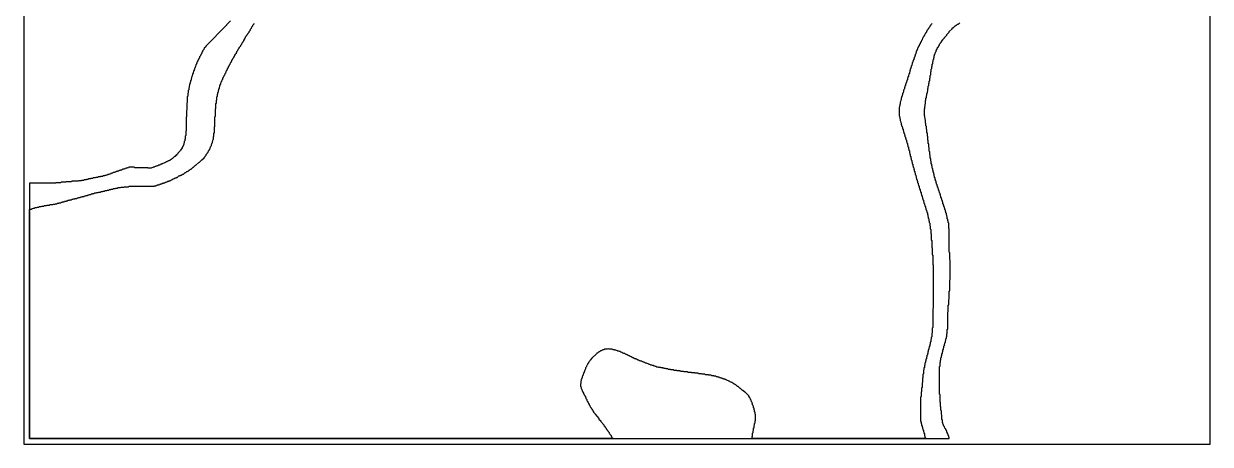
# Model space of a CAD drawing. Header units: millimetres. Extents: x 0 to 6416, y -3898 to 1268.
# Drawn here: x 2598 to 3818, y -2598 to -2166 of the extents above; entities that cross this region are included whole.
import ezdxf

# ---------------------------------------------------------------- set-up
doc = ezdxf.new("R2010")
doc.units = ezdxf.units.MM
for name, color, linetype in [('CUT_OUTER', 1, 'Continuous'), ('ENGRAVE_NEXT', 3, 'Continuous'), ('SHEET_EDGE', 7, 'Continuous')]:
    doc.layers.add(name, color=color, linetype=linetype)

msp = doc.modelspace()

# ---------------------------------------------------------------- linework, layer by layer
at = {"layer": 'CUT_OUTER'}
msp.add_lwpolyline([(2810.9, -2162.9), (2806.9, -2166.9), (2806.9, -2167.4), (2785.4, -2188.9), (2785.4, -2189.4), (2783.9, -2190.9), (2783.9, -2191.4), (2783.4, -2191.9), (2783.4, -2192.4), (2782.4, -2193.4), (2782.4, -2193.9), (2781.9, -2194.4), (2781.9, -2194.9), (2781.4, -2195.4), (2781.4, -2195.9), (2780.9, -2196.4), (2780.9, -2196.9), (2780.4, -2197.4), (2780.4, -2197.9), (2779.9, -2198.4), (2779.9, -2198.9), (2778.9, -2199.9), (2778.9, -2200.9), (2778.4, -2201.4), (2778.4, -2201.9), (2777.9, -2202.4), (2777.9, -2202.9), (2777.4, -2203.4), (2777.4, -2203.9), (2776.9, -2204.4), (2776.9, -2204.9), (2776.4, -2205.4), (2776.3, -2206.4), (2775.9, -2206.8), (2775.9, -2207.4), (2775.4, -2207.9), (2775.3, -2208.9), (2774.9, -2209.3), (2774.9, -2209.9), (2774.4, -2210.4), (2774.3, -2211.4), (2773.9, -2211.9), (2773.8, -2212.9), (2773.4, -2213.3), (2773.4, -2213.9), (2772.9, -2214.4), (2772.9, -2215.4), (2772.4, -2215.9), (2772.4, -2216.9), (2771.9, -2217.4), (2771.9, -2218.4), (2771.4, -2218.9), (2771.3, -2220.4), (2770.9, -2220.9), (2770.9, -2221.9), (2770.4, -2222.4), (2770.3, -2223.9), (2769.9, -2224.4), (2769.9, -2225.4), (2769.4, -2225.9), (2769.3, -2227.4), (2768.9, -2227.9), (2768.9, -2229.4), (2768.4, -2229.9), (2768.4, -2231.4), (2767.9, -2231.9), (2767.9, -2233.9), (2767.4, -2234.4), (2767.4, -2236.9), (2766.9, -2237.4), (2766.9, -2240.4), (2766.4, -2240.9), (2766.3, -2246.9), (2765.9, -2247.4), (2765.8, -2261.4), (2765.4, -2261.9), (2765.4, -2275.4), (2765.3, -2275.9), (2764.9, -2276.4), (2764.8, -2280.9), (2764.4, -2281.4), (2764.3, -2284.4), (2763.9, -2284.9), (2763.8, -2286.4), (2763.4, -2286.9), (2763.3, -2288.4), (2762.9, -2288.9), (2762.8, -2289.9), (2762.4, -2290.4), (2762.3, -2291.4), (2761.8, -2291.9), (2761.8, -2292.4), (2761.3, -2292.9), (2761.3, -2293.4), (2760.4, -2294.4), (2760.3, -2294.9), (2759.4, -2295.9), (2759.3, -2296.4), (2756.9, -2298.8), (2756.8, -2299.4), (2756.4, -2299.8), (2755.9, -2299.9), (2755.8, -2300.4), (2754.9, -2301.3), (2754.4, -2301.4), (2754.3, -2301.9), (2753.9, -2302.3), (2753.4, -2302.4), (2751.4, -2304.3), (2750.9, -2304.4), (2749.9, -2305.3), (2749.4, -2305.4), (2748.4, -2306.3), (2747.9, -2306.4), (2747.4, -2306.8), (2746.9, -2306.9), (2746.4, -2307.3), (2745.9, -2307.4), (2745.4, -2307.8), (2744.9, -2307.9), (2744.4, -2308.3), (2743.9, -2308.4), (2743.4, -2308.8), (2742.9, -2308.9), (2742.4, -2309.3), (2741.4, -2309.4), (2740.9, -2309.9), (2740.4, -2309.9), (2739.9, -2310.4), (2739.4, -2310.4), (2738.9, -2310.8), (2738.3, -2310.9), (2737.9, -2311.3), (2736.9, -2311.4), (2736.4, -2311.9), (2735.4, -2311.9), (2734.9, -2312.4), (2734.3, -2312.4), (2733.9, -2312.8), (2732.9, -2312.9), (2732.4, -2313.3), (2731.4, -2313.4), (2730.9, -2313.8), (2729.9, -2313.9), (2729.4, -2314.3), (2726.4, -2314.3), (2725.9, -2313.9), (2712.4, -2313.9), (2711.9, -2313.4), (2706.4, -2313.4), (2705.9, -2313.9), (2704.9, -2313.9), (2704.4, -2314.4), (2703.4, -2314.4), (2702.9, -2314.9), (2701.9, -2314.9), (2701.4, -2315.4), (2700.4, -2315.4), (2699.9, -2315.9), (2699.4, -2315.9), (2698.9, -2316.4), (2697.9, -2316.4), (2697.4, -2316.9), (2696.4, -2316.9), (2695.9, -2317.4), (2694.9, -2317.4), (2694.4, -2317.9), (2693.4, -2317.9), (2692.9, -2318.4), (2691.9, -2318.4), (2691.4, -2318.9), (2690.4, -2318.9), (2689.9, -2319.4), (2688.9, -2319.4), (2688.4, -2319.9), (2687.9, -2319.9), (2687.4, -2320.4), (2686.4, -2320.4), (2685.9, -2320.9), (2684.9, -2320.9), (2684.4, -2321.4), (2683.4, -2321.4), (2682.9, -2321.9), (2681.9, -2321.9), (2681.4, -2322.4), (2679.9, -2322.4), (2679.4, -2322.9), (2677.4, -2322.9), (2676.9, -2323.4), (2674.9, -2323.4), (2674.4, -2323.9), (2672.4, -2323.9), (2671.9, -2324.4), (2669.9, -2324.4), (2669.4, -2324.9), (2667.4, -2324.9), (2666.9, -2325.4), (2664.9, -2325.4), (2664.4, -2325.9), (2662.9, -2325.9), (2662.4, -2326.4), (2660.4, -2326.4), (2659.9, -2326.9), (2657.9, -2326.9), (2657.4, -2327.4), (2654.9, -2327.4), (2654.4, -2327.9), (2647.9, -2327.9), (2647.4, -2328.4), (2641.9, -2328.4), (2641.4, -2328.9), (2636.9, -2328.9), (2636.4, -2329.4), (2631.4, -2329.4), (2630.9, -2329.9), (2604.4, -2329.9), (2604.4, -2592.4), (2604.4, -2592.4), (3549.4, -2592.4), (3549.4, -2591.4), (3548.9, -2590.9), (3548.9, -2589.9), (3548.4, -2589.4), (3548.4, -2588.4), (3547.9, -2587.9), (3547.9, -2587.4), (3547.4, -2586.9), (3547.4, -2586.4), (3546.9, -2585.9), (3546.9, -2584.9), (3546.4, -2584.4), (3546.4, -2583.9), (3545.9, -2583.4), (3545.9, -2582.9), (3544.9, -2581.9), (3544.9, -2581.4), (3544.4, -2580.9), (3544.4, -2580.4), (3543.9, -2579.9), (3543.9, -2579.4), (3543.4, -2578.9), (3543.4, -2578.3), (3543, -2577.9), (3542.9, -2576.4), (3542.4, -2575.9), (3542.4, -2573.4), (3541.9, -2572.9), (3541.9, -2568.4), (3541.4, -2567.9), (3541.4, -2563.9), (3540.9, -2563.4), (3540.9, -2559.9), (3540.4, -2559.4), (3540.4, -2555.4), (3539.9, -2554.9), (3539.9, -2547.4), (3539.4, -2546.9), (3539.4, -2533.4), (3539.4, -2518.4), (3539.9, -2517.9), (3539.9, -2514.4), (3540.4, -2513.9), (3540.4, -2511.9), (3540.9, -2511.4), (3540.9, -2509.4), (3541.4, -2508.9), (3541.4, -2507.4), (3541.9, -2506.9), (3541.9, -2505.4), (3542.4, -2504.9), (3542.4, -2503.4), (3542.9, -2502.9), (3542.9, -2501.4), (3543.4, -2500.9), (3543.4, -2499.4), (3543.9, -2498.9), (3543.9, -2497.4), (3544.4, -2496.9), (3544.4, -2495.4), (3544.9, -2494.9), (3544.9, -2493.9), (3545.4, -2493.4), (3545.4, -2491.9), (3545.9, -2491.4), (3545.9, -2489.9), (3546.4, -2489.4), (3546.4, -2487.9), (3546.9, -2487.4), (3546.9, -2484.9), (3547.4, -2484.4), (3547.4, -2480.4), (3547.9, -2479.9), (3547.9, -2462.4), (3548.4, -2461.9), (3548.4, -2455.4), (3548.9, -2454.9), (3548.9, -2449.4), (3549.4, -2448.9), (3549.4, -2440.9), (3549.9, -2440.4), (3549.9, -2429.4), (3550.4, -2428.9), (3550.4, -2408.9), (3549.9, -2408.4), (3549.9, -2401.4), (3549.4, -2400.9), (3549.4, -2400.4), (3549.4, -2376.9), (3548.9, -2376.4), (3548.9, -2370.9), (3548.4, -2370.4), (3548.4, -2368.9), (3547.9, -2368.4), (3547.9, -2366.9), (3547.4, -2366.4), (3547.4, -2364.4), (3546.9, -2363.9), (3546.9, -2362.9), (3546.4, -2362.4), (3546.4, -2360.9), (3545.9, -2360.4), (3545.9, -2359.4), (3545.4, -2358.9), (3545.4, -2357.4), (3544.9, -2356.9), (3544.9, -2355.9), (3544.4, -2355.4), (3544.4, -2354.4), (3543.9, -2353.9), (3543.9, -2352.9), (3543.4, -2352.4), (3543.4, -2351.4), (3542.9, -2350.9), (3542.9, -2349.4), (3542.4, -2348.9), (3542.4, -2347.9), (3541.9, -2347.4), (3541.9, -2346.4), (3541.4, -2345.9), (3541.4, -2344.9), (3540.9, -2344.4), (3540.9, -2343.4), (3540.4, -2342.9), (3540.4, -2341.9), (3539.9, -2341.4), (3539.9, -2340.4), (3539.4, -2339.9), (3539.4, -2338.9), (3538.9, -2338.4), (3538.9, -2337.4), (3538.4, -2336.9), (3538.4, -2335.9), (3537.9, -2335.4), (3537.9, -2334.4), (3537.4, -2333.9), (3537.4, -2332.9), (3536.9, -2332.4), (3536.9, -2331.4), (3536.4, -2330.9), (3536.4, -2329.9), (3535.9, -2329.4), (3535.9, -2327.9), (3535.4, -2327.4), (3535.4, -2326.4), (3534.9, -2325.9), (3534.9, -2324.4), (3534.4, -2323.9), (3534.4, -2322.9), (3533.9, -2322.4), (3533.9, -2320.9), (3533.4, -2320.4), (3533.4, -2318.9), (3532.9, -2318.4), (3532.9, -2316.9), (3532.4, -2316.4), (3532.4, -2314.9), (3531.9, -2314.4), (3531.9, -2312.4), (3531.4, -2311.9), (3531.4, -2310.4), (3530.9, -2309.9), (3530.9, -2307.4), (3530.4, -2306.9), (3530.4, -2304.4), (3529.9, -2303.9), (3529.9, -2300.9), (3529.4, -2300.4), (3529.4, -2297.4), (3528.9, -2296.9), (3528.9, -2293.4), (3528.4, -2292.9), (3528.4, -2289.4), (3527.9, -2288.9), (3527.9, -2285.9), (3527.4, -2285.4), (3527.4, -2281.9), (3526.9, -2281.4), (3526.9, -2278.4), (3526.4, -2277.9), (3526.4, -2274.9), (3526, -2274.4), (3525.9, -2271.4), (3525.5, -2270.9), (3525.4, -2268.4), (3525, -2267.9), (3524.9, -2264.9), (3524.5, -2264.4), (3524.4, -2260.9), (3524, -2260.4), (3524, -2253.4), (3524.4, -2252.9), (3524.5, -2248.4), (3524.9, -2247.9), (3525, -2244.9), (3525.4, -2244.4), (3525.5, -2242.4), (3525.9, -2241.9), (3526, -2239.9), (3526.4, -2239.4), (3526.5, -2237.4), (3526.9, -2236.9), (3526.9, -2235.4), (3527.4, -2234.9), (3527.4, -2232.4), (3527.9, -2231.9), (3527.9, -2229.9), (3528.4, -2229.4), (3528.4, -2227.4), (3528.9, -2226.9), (3528.9, -2224.9), (3529.4, -2224.4), (3529.4, -2221.9), (3529.9, -2221.4), (3529.9, -2218.9), (3530.4, -2218.4), (3530.4, -2215.4), (3530.9, -2214.9), (3530.9, -2212.4), (3531.4, -2211.9), (3531.4, -2209.9), (3531.9, -2209.4), (3531.9, -2207.4), (3532.4, -2206.9), (3532.4, -2204.9), (3532.9, -2204.4), (3532.9, -2202.9), (3533.4, -2202.4), (3533.4, -2200.9), (3533.9, -2200.4), (3534, -2198.9), (3534.4, -2198.4), (3534.4, -2197.4), (3534.9, -2196.9), (3535, -2195.9), (3535.4, -2195.5), (3535.4, -2194.9), (3535.9, -2194.4), (3536, -2193.4), (3536.4, -2193), (3536.4, -2192.4), (3536.9, -2191.9), (3536.9, -2191.4), (3537.4, -2190.9), (3537.4, -2190.4), (3538.4, -2189.4), (3538.4, -2188.9), (3538.9, -2188.4), (3538.9, -2187.9), (3539.4, -2187.4), (3539.4, -2186.9), (3540.4, -2185.9), (3540.4, -2185.4), (3541.4, -2184.4), (3541.4, -2183.9), (3542.9, -2182.4), (3542.9, -2181.9), (3544.4, -2180.4), (3544.4, -2179.9), (3546.9, -2177.4), (3546.9, -2176.9), (3549.4, -2174.4), (3549.4, -2173.9), (3552.4, -2170.9), (3552.5, -2170.4), (3552.9, -2170), (3553.4, -2169.9), (3555.4, -2167.9), (3555.9, -2167.9), (3556.4, -2167.4), (3556.9, -2167.4), (3557.9, -2166.4), (3558.4, -2166.4), (3558.9, -2165.9), (3559.4, -2165.9), (3560.4, -2164.9)], dxfattribs=at)
at = {"layer": 'ENGRAVE_NEXT'}
msp.add_lwpolyline([(3531.9, -2165.4), (3530.4, -2166.9), (3530.4, -2167.4), (3529.4, -2168.4), (3529.4, -2168.9), (3528.4, -2169.9), (3528.4, -2170.4), (3527.9, -2170.9), (3527.9, -2171.4), (3526.4, -2172.9), (3526.4, -2173.4), (3525.9, -2173.9), (3525.9, -2174.4), (3524.9, -2175.4), (3524.9, -2175.9), (3524.4, -2176.4), (3524.4, -2176.9), (3523.9, -2177.4), (3523.9, -2177.9), (3523.4, -2178.4), (3523.4, -2178.9), (3522.4, -2179.9), (3522.4, -2180.4), (3521.9, -2180.9), (3521.9, -2181.4), (3521.4, -2181.9), (3521.4, -2182.4), (3520.9, -2182.9), (3520.9, -2183.4), (3520.4, -2183.9), (3520.4, -2184.4), (3519.9, -2184.9), (3519.9, -2185.4), (3519.4, -2185.9), (3519.4, -2186.4), (3518.9, -2186.9), (3518.9, -2187.4), (3518.4, -2187.9), (3518.4, -2188.4), (3517.9, -2188.9), (3517.9, -2189.4), (3517.4, -2189.9), (3517.4, -2190.4), (3516.9, -2190.9), (3516.9, -2191.9), (3516.4, -2192.4), (3516.4, -2192.9), (3515.9, -2193.4), (3515.9, -2193.9), (3515.4, -2194.4), (3515.4, -2195.4), (3514.9, -2195.9), (3514.9, -2196.9), (3514.4, -2197.4), (3514.4, -2198.4), (3513.9, -2198.9), (3513.9, -2199.9), (3513.4, -2200.4), (3513.4, -2201.4), (3512.9, -2201.9), (3512.9, -2202.9), (3512.4, -2203.4), (3512.4, -2203.9), (3511.9, -2204.4), (3511.9, -2205.4), (3511.4, -2205.9), (3511.4, -2207.4), (3510.9, -2207.9), (3510.9, -2208.9), (3510.4, -2209.4), (3510.4, -2210.4), (3509.9, -2210.9), (3509.9, -2211.9), (3509.4, -2212.4), (3509.4, -2213.4), (3508.9, -2213.9), (3508.9, -2215.4), (3508.4, -2215.9), (3508.4, -2216.9), (3507.9, -2217.4), (3507.9, -2218.4), (3507.4, -2218.9), (3507.4, -2219.9), (3506.9, -2220.4), (3506.9, -2221.4), (3506.4, -2221.9), (3506.4, -2223.4), (3505.9, -2223.9), (3505.9, -2224.9), (3505.4, -2225.4), (3505.4, -2226.4), (3504.9, -2226.9), (3504.9, -2227.9), (3504.4, -2228.4), (3504.4, -2229.4), (3503.9, -2229.9), (3503.9, -2230.9), (3503.4, -2231.4), (3503.4, -2232.9), (3502.9, -2233.4), (3502.9, -2233.9), (3502.4, -2234.4), (3502.4, -2235.9), (3501.9, -2236.4), (3501.9, -2236.9), (3501.4, -2237.4), (3501.4, -2238.9), (3500.9, -2239.4), (3500.9, -2240.4), (3500.4, -2240.9), (3500.4, -2241.9), (3500, -2242.4), (3499.9, -2243.9), (3499.5, -2244.4), (3499.4, -2245.9), (3499, -2246.4), (3498.9, -2248.4), (3498.5, -2248.9), (3498.4, -2251.4), (3498, -2251.9), (3498, -2260.4), (3498.4, -2260.9), (3498.5, -2263.4), (3498.9, -2263.9), (3499, -2265.4), (3499.4, -2265.9), (3499.5, -2267.4), (3499.9, -2267.9), (3500, -2269.4), (3500.4, -2269.9), (3500.4, -2270.9), (3500.9, -2271.4), (3500.9, -2271.9), (3501.4, -2272.4), (3501.4, -2273.9), (3501.9, -2274.4), (3501.9, -2275.4), (3502.4, -2275.9), (3502.4, -2276.9), (3502.9, -2277.4), (3502.9, -2278.4), (3503.4, -2278.9), (3503.4, -2279.9), (3503.9, -2280.4), (3503.9, -2281.9), (3504.4, -2282.4), (3504.4, -2283.4), (3504.9, -2283.9), (3504.9, -2284.9), (3505.4, -2285.4), (3505.4, -2286.9), (3505.9, -2287.4), (3505.9, -2288.4), (3506.4, -2288.9), (3506.4, -2290.4), (3506.9, -2290.9), (3506.9, -2292.4), (3507.4, -2292.9), (3507.4, -2294.4), (3507.9, -2294.9), (3507.9, -2295.9), (3508.4, -2296.4), (3508.4, -2298.4), (3508.9, -2298.9), (3508.9, -2299.9), (3509.4, -2300.4), (3509.4, -2301.9), (3509.9, -2302.4), (3509.9, -2303.9), (3510.4, -2304.4), (3510.4, -2305.9), (3510.9, -2306.4), (3510.9, -2307.9), (3511.4, -2308.4), (3511.4, -2309.9), (3511.9, -2310.4), (3511.9, -2311.9), (3512.4, -2312.4), (3512.4, -2313.4), (3512.9, -2313.9), (3512.9, -2315.4), (3513.4, -2315.9), (3513.4, -2317.4), (3513.9, -2317.9), (3513.9, -2318.9), (3514.4, -2319.4), (3514.4, -2320.9), (3514.9, -2321.4), (3514.9, -2322.4), (3515.4, -2322.9), (3515.4, -2324.4), (3515.9, -2324.9), (3515.9, -2325.9), (3516.4, -2326.4), (3516.4, -2327.4), (3516.9, -2327.9), (3516.9, -2329.4), (3517.4, -2329.9), (3517.4, -2330.9), (3517.9, -2331.4), (3517.9, -2332.4), (3518.4, -2332.9), (3518.4, -2334.4), (3518.9, -2334.9), (3518.9, -2335.9), (3519.4, -2336.4), (3519.4, -2337.4), (3519.9, -2337.9), (3519.9, -2338.9), (3520.4, -2339.4), (3520.4, -2340.9), (3520.9, -2341.4), (3520.9, -2342.4), (3521.4, -2342.9), (3521.4, -2343.9), (3521.9, -2344.4), (3521.9, -2345.4), (3522.4, -2345.9), (3522.4, -2346.9), (3522.9, -2347.4), (3522.9, -2348.4), (3523.4, -2348.9), (3523.4, -2350.4), (3523.9, -2350.9), (3523.9, -2351.9), (3524.4, -2352.4), (3524.4, -2353.4), (3524.9, -2353.9), (3524.9, -2354.9), (3525.4, -2355.4), (3525.4, -2356.9), (3525.9, -2357.4), (3525.9, -2358.4), (3526.4, -2358.9), (3526.4, -2359.9), (3526.9, -2360.4), (3526.9, -2361.9), (3527.4, -2362.4), (3527.4, -2363.9), (3527.9, -2364.4), (3527.9, -2365.9), (3528.4, -2366.4), (3528.4, -2368.4), (3528.9, -2368.9), (3528.9, -2370.4), (3529.4, -2370.9), (3529.4, -2373.4), (3529.9, -2373.9), (3529.9, -2376.9), (3530.4, -2377.4), (3530.4, -2381.4), (3530.9, -2381.9), (3530.9, -2388.4), (3531.4, -2388.9), (3531.4, -2395.9), (3531.9, -2396.4), (3531.9, -2403.4), (3532.4, -2403.9), (3532.4, -2413.4), (3532.9, -2413.9), (3532.9, -2458.4), (3532.4, -2458.9), (3532.4, -2478.4), (3531.9, -2478.9), (3531.9, -2483.9), (3531.4, -2484.4), (3531.4, -2487.9), (3530.9, -2488.4), (3530.9, -2490.4), (3530.4, -2490.9), (3530.4, -2492.9), (3529.9, -2493.4), (3529.9, -2495.4), (3529.4, -2495.9), (3529.4, -2497.4), (3528.9, -2497.9), (3528.9, -2498.9), (3528.4, -2499.4), (3528.4, -2500.9), (3527.9, -2501.4), (3527.9, -2502.9), (3527.4, -2503.4), (3527.4, -2504.9), (3526.9, -2505.4), (3526.9, -2506.4), (3526.4, -2506.9), (3526.4, -2508.4), (3525.9, -2508.9), (3525.9, -2510.4), (3525.4, -2510.9), (3525.4, -2512.4), (3524.9, -2512.9), (3524.9, -2514.4), (3524.4, -2514.9), (3524.4, -2516.9), (3523.9, -2517.4), (3523.9, -2519.4), (3523.4, -2519.9), (3523.4, -2521.9), (3522.9, -2522.4), (3522.9, -2525.9), (3522.4, -2526.4), (3522.4, -2529.9), (3521.9, -2530.4), (3521.9, -2534.9), (3521.4, -2535.4), (3521.4, -2539.9), (3520.9, -2540.4), (3520.9, -2544.4), (3520.4, -2544.9), (3520.4, -2549.4), (3519.9, -2549.9), (3519.9, -2574.9), (3520.4, -2575.4), (3520.4, -2576.9), (3520.9, -2577.4), (3520.9, -2578.9), (3521.4, -2579.4), (3521.4, -2580.4), (3521.9, -2580.9), (3521.9, -2581.9), (3522.4, -2582.4), (3522.4, -2583.4), (3522.9, -2583.9), (3522.9, -2585.4), (3523.4, -2585.9), (3523.4, -2586.9), (3523.9, -2587.4), (3523.9, -2589.4), (3524.4, -2589.9), (3524.4, -2591.4), (3524.9, -2591.9), (3524.9, -2592.4), (3346.9, -2592.4), (3346.9, -2590.4), (3347.3, -2589.9), (3347.4, -2586.9), (3347.8, -2586.4), (3347.9, -2584.4), (3348.3, -2583.9), (3348.4, -2581.9), (3348.8, -2581.4), (3348.9, -2578.9), (3349.3, -2578.4), (3349.4, -2576.9), (3349.8, -2576.4), (3349.9, -2574.4), (3350.3, -2573.9), (3350.3, -2573.4), (3350.3, -2567.9), (3349.9, -2567.4), (3349.8, -2565.4), (3349.4, -2564.9), (3349.3, -2563.4), (3348.9, -2562.9), (3348.8, -2561.4), (3348.4, -2560.9), (3348.3, -2559.4), (3347.9, -2559), (3347.8, -2558.4), (3347.4, -2557.9), (3347.3, -2556.9), (3346.9, -2556.4), (3346.8, -2555.4), (3346.4, -2555), (3346.3, -2554.4), (3345.9, -2553.9), (3345.8, -2552.9), (3345.3, -2552.4), (3345.3, -2551.9), (3344.8, -2551.4), (3344.8, -2550.9), (3344.3, -2550.4), (3344.3, -2549.9), (3343.3, -2548.9), (3343.3, -2548.4), (3339.9, -2545), (3339.4, -2544.9), (3337.4, -2543), (3336.9, -2542.9), (3334.9, -2541), (3334.4, -2540.9), (3332.4, -2539), (3331.9, -2538.9), (3330.4, -2537.5), (3329.9, -2537.4), (3328.9, -2536.5), (3328.4, -2536.4), (3327.4, -2535.5), (3326.9, -2535.4), (3326.4, -2535), (3325.9, -2534.9), (3325.4, -2534.5), (3324.9, -2534.4), (3324.4, -2534), (3323.9, -2533.9), (3323.4, -2533.5), (3322.9, -2533.4), (3322.4, -2533), (3321.4, -2532.9), (3320.9, -2532.4), (3320.4, -2532.4), (3319.9, -2531.9), (3319.3, -2531.9), (3318.9, -2531.5), (3317.9, -2531.4), (3317.4, -2530.9), (3316.4, -2530.9), (3315.9, -2530.4), (3314.9, -2530.4), (3314.4, -2529.9), (3313.4, -2529.9), (3312.9, -2529.4), (3311.9, -2529.4), (3311.4, -2528.9), (3309.9, -2528.9), (3309.4, -2528.4), (3307.9, -2528.4), (3307.4, -2527.9), (3305.4, -2527.9), (3304.9, -2527.4), (3302.4, -2527.4), (3301.9, -2526.9), (3298.9, -2526.9), (3298.4, -2526.4), (3295.4, -2526.4), (3294.9, -2525.9), (3291.9, -2525.9), (3291.4, -2525.4), (3288.4, -2525.4), (3287.9, -2524.9), (3284.9, -2524.9), (3284.4, -2524.4), (3280.9, -2524.4), (3280.4, -2523.9), (3276.9, -2523.9), (3276.4, -2523.4), (3273.4, -2523.4), (3272.9, -2522.9), (3269.9, -2522.9), (3269.4, -2522.4), (3266.4, -2522.4), (3265.9, -2521.9), (3263.4, -2521.9), (3262.9, -2521.4), (3260.9, -2521.4), (3260.4, -2520.9), (3258.4, -2520.9), (3257.9, -2520.4), (3255.9, -2520.4), (3255.4, -2519.9), (3253.4, -2519.9), (3252.9, -2519.4), (3250.9, -2519.4), (3250.4, -2518.9), (3248.9, -2518.9), (3248.4, -2518.4), (3247.4, -2518.4), (3246.9, -2517.9), (3245.9, -2517.9), (3245.4, -2517.4), (3244.4, -2517.4), (3243.9, -2517), (3242.9, -2516.9), (3242.4, -2516.5), (3241.4, -2516.4), (3240.9, -2516), (3240.3, -2515.9), (3239.9, -2515.5), (3238.9, -2515.4), (3238.4, -2515), (3237.4, -2514.9), (3236.9, -2514.5), (3236.3, -2514.4), (3235.9, -2514), (3234.9, -2513.9), (3234.4, -2513.5), (3233.8, -2513.4), (3233.4, -2513), (3232.4, -2512.9), (3231.9, -2512.5), (3230.9, -2512.4), (3230.4, -2512), (3229.9, -2511.9), (3229.4, -2511.5), (3228.9, -2511.5), (3228.4, -2511), (3227.8, -2510.9), (3227.4, -2510.5), (3226.4, -2510.4), (3225.9, -2510), (3225.4, -2510), (3224.9, -2509.5), (3224.4, -2509.5), (3223.9, -2509), (3223.4, -2509), (3222.9, -2508.5), (3222.4, -2508.5), (3221.9, -2508), (3221.4, -2508), (3220.9, -2507.5), (3220.4, -2507.5), (3219.9, -2507), (3219.4, -2507), (3218.9, -2506.5), (3218.4, -2506.5), (3217.9, -2506.1), (3217.4, -2506), (3216.9, -2505.6), (3216.4, -2505.5), (3215.9, -2505.1), (3214.9, -2505), (3214.4, -2504.6), (3213.9, -2504.5), (3213.4, -2504.1), (3212.9, -2504), (3212.4, -2503.6), (3211.9, -2503.5), (3211.4, -2503.1), (3210.4, -2503), (3209.9, -2502.6), (3208.9, -2502.5), (3208.4, -2502.2), (3207.4, -2502), (3206.9, -2501.7), (3205.9, -2501.6), (3205.4, -2501.2), (3203.9, -2501.1), (3203.4, -2500.8), (3202.9, -2500.7), (3200.4, -2500.6), (3199.9, -2500.4), (3198.9, -2500.2), (3197.9, -2500.4), (3197.4, -2500.6), (3195.4, -2500.7), (3194.4, -2501.2), (3193.4, -2501.4), (3192.9, -2501.7), (3192.4, -2501.8), (3191.9, -2502.1), (3191.4, -2502.2), (3190.9, -2502.4), (3189.9, -2503.2), (3189.4, -2503.4), (3188.2, -2504.4), (3187.9, -2504.6), (3187.4, -2504.8), (3186.9, -2505.3), (3182.2, -2509.9), (3180.3, -2511.9), (3180.1, -2512.4), (3179.3, -2513.4), (3179.1, -2513.9), (3178.3, -2514.9), (3178.1, -2515.4), (3177.7, -2515.9), (3177.6, -2516.4), (3177.2, -2516.9), (3177.1, -2517.4), (3176.7, -2517.9), (3176.6, -2518.4), (3176.2, -2518.9), (3176.1, -2519.4), (3175.8, -2519.9), (3175.6, -2520.9), (3175.2, -2521.4), (3175.1, -2522.4), (3174.7, -2522.9), (3174.6, -2523.4), (3174.2, -2523.9), (3174.1, -2524.4), (3173.7, -2524.9), (3173.6, -2525.9), (3173.2, -2526.4), (3173.1, -2527.4), (3172.7, -2527.9), (3172.6, -2528.4), (3172.2, -2528.9), (3172.1, -2529.9), (3171.7, -2530.4), (3171.6, -2531.4), (3171.3, -2531.9), (3171.1, -2532.9), (3170.8, -2533.4), (3170.7, -2533.9), (3170.6, -2538.4), (3170.8, -2539.4), (3171.1, -2539.9), (3171.2, -2540.9), (3171.6, -2541.4), (3171.7, -2542.4), (3172.1, -2542.9), (3172.2, -2543.4), (3172.6, -2543.9), (3172.7, -2544.4), (3173.1, -2544.9), (3173.2, -2545.4), (3174, -2546.4), (3174.1, -2547.4), (3174.9, -2548.2), (3175, -2548.4), (3175.1, -2548.9), (3175.5, -2549.4), (3175.6, -2549.9), (3176, -2550.4), (3176.1, -2551.4), (3177, -2552.4), (3177.1, -2553.4), (3177.5, -2553.9), (3177.6, -2554.4), (3178.5, -2555.4), (3178.6, -2556.4), (3179.5, -2557.4), (3179.5, -2557.9), (3180, -2558.4), (3180, -2558.9), (3180.5, -2559.4), (3180.5, -2559.9), (3181.5, -2560.9), (3181.5, -2561.4), (3182, -2561.9), (3182, -2562.4), (3182.9, -2563.3), (3183, -2563.9), (3184, -2564.9), (3184, -2565.4), (3185.5, -2566.9), (3185.5, -2567.4), (3187.4, -2569.3), (3187.5, -2569.9), (3189.4, -2571.8), (3189.5, -2572.4), (3191.4, -2574.3), (3191.5, -2574.9), (3192.9, -2576.4), (3193, -2576.9), (3194.4, -2578.4), (3194.5, -2578.9), (3195.4, -2579.9), (3195.5, -2580.4), (3196.9, -2581.9), (3197, -2582.4), (3197.9, -2583.4), (3198, -2583.9), (3198.9, -2584.9), (3199, -2585.4), (3199.9, -2586.4), (3199.9, -2586.9), (3200.4, -2587.4), (3200.5, -2587.9), (3201.9, -2589.4), (3201.9, -2589.9), (3202.4, -2590.4), (3202.4, -2590.9), (3203.4, -2591.9), (3203.4, -2592.4), (2604.4, -2592.4), (2604.4, -2356.9), (2604.9, -2356.4), (2604.9, -2356.4), (2606.4, -2356.4), (2606.9, -2355.9), (2607.9, -2355.9), (2608.4, -2355.4), (2609.4, -2355.4), (2609.9, -2354.9), (2611.9, -2354.9), (2612.4, -2354.4), (2613.9, -2354.4), (2614.4, -2353.9), (2616.4, -2353.9), (2616.9, -2353.4), (2618.9, -2353.4), (2619.4, -2352.9), (2621.9, -2352.9), (2622.4, -2352.4), (2624.9, -2352.4), (2625.4, -2351.9), (2628.4, -2351.9), (2628.9, -2351.4), (2630.4, -2351.4), (2630.9, -2350.9), (2632.4, -2350.9), (2632.9, -2350.4), (2634.4, -2350.4), (2634.9, -2349.9), (2636.4, -2349.9), (2636.9, -2349.4), (2637.9, -2349.4), (2638.4, -2348.9), (2639.9, -2348.9), (2640.4, -2348.4), (2641.9, -2348.4), (2642.4, -2347.9), (2643.4, -2347.9), (2643.9, -2347.4), (2645.4, -2347.4), (2645.9, -2346.9), (2647.4, -2346.9), (2647.9, -2346.4), (2648.9, -2346.4), (2649.4, -2345.9), (2650.9, -2345.9), (2651.4, -2345.4), (2652.9, -2345.4), (2653.4, -2344.9), (2654.4, -2344.9), (2654.9, -2344.4), (2656.4, -2344.4), (2656.9, -2343.9), (2658.4, -2343.9), (2658.9, -2343.4), (2660.4, -2343.4), (2660.9, -2342.9), (2661.9, -2342.9), (2662.4, -2342.4), (2663.9, -2342.4), (2664.4, -2341.9), (2665.4, -2341.9), (2665.9, -2341.4), (2667.4, -2341.4), (2667.9, -2340.9), (2668.9, -2340.9), (2669.4, -2340.4), (2670.9, -2340.4), (2671.4, -2339.9), (2672.9, -2339.9), (2673.4, -2339.4), (2674.9, -2339.4), (2675.4, -2338.9), (2677.4, -2338.9), (2677.9, -2338.4), (2679.4, -2338.4), (2679.9, -2337.9), (2681.4, -2337.9), (2681.9, -2337.4), (2683.9, -2337.4), (2684.4, -2336.9), (2685.9, -2336.9), (2686.4, -2336.4), (2687.9, -2336.4), (2688.4, -2335.9), (2689.9, -2335.9), (2690.4, -2335.4), (2692.4, -2335.4), (2692.9, -2334.9), (2694.9, -2334.9), (2695.4, -2334.4), (2697.9, -2334.4), (2698.4, -2333.9), (2701.4, -2333.9), (2701.9, -2333.4), (2705.9, -2333.4), (2706.4, -2332.9), (2731.9, -2332.9), (2732.4, -2332.9), (2732.9, -2332.4), (2734.4, -2332.4), (2734.9, -2331.9), (2735.4, -2331.9), (2735.9, -2331.4), (2737.4, -2331.4), (2737.9, -2330.9), (2738.9, -2330.9), (2739.4, -2330.4), (2740.4, -2330.4), (2740.9, -2329.9), (2741.9, -2329.9), (2742.4, -2329.4), (2743.4, -2329.4), (2743.9, -2328.9), (2744.9, -2328.9), (2745.4, -2328.4), (2745.9, -2328.4), (2746.4, -2327.9), (2747.4, -2327.9), (2747.9, -2327.4), (2748.4, -2327.4), (2748.9, -2326.9), (2749.4, -2326.9), (2749.9, -2326.4), (2750.4, -2326.4), (2750.9, -2325.9), (2751.4, -2325.9), (2751.9, -2325.4), (2752.4, -2325.4), (2752.9, -2324.9), (2753.4, -2324.9), (2753.9, -2324.4), (2754.9, -2324.4), (2755.4, -2323.9), (2755.9, -2323.9), (2756.4, -2323.4), (2756.9, -2323.4), (2757.9, -2322.4), (2758.4, -2322.4), (2758.9, -2321.9), (2759.4, -2321.9), (2759.9, -2321.4), (2760.4, -2321.4), (2760.9, -2320.9), (2761.4, -2320.9), (2761.9, -2320.4), (2762.4, -2320.4), (2762.9, -2319.9), (2763.4, -2319.9), (2764.4, -2318.9), (2764.9, -2318.9), (2765.9, -2317.9), (2766.4, -2317.9), (2766.9, -2317.4), (2767.4, -2317.4), (2768.4, -2316.4), (2768.9, -2316.4), (2769.9, -2315.4), (2770.4, -2315.4), (2772.4, -2313.4), (2772.9, -2313.4), (2774.9, -2311.4), (2775.4, -2311.4), (2778.4, -2308.4), (2778.9, -2308.3), (2781.9, -2305.4), (2782.4, -2305.3), (2782.8, -2304.9), (2782.9, -2304.4), (2783.4, -2304.3), (2783.8, -2303.9), (2783.9, -2303.4), (2784.8, -2302.4), (2784.9, -2301.9), (2785.8, -2300.9), (2785.9, -2300.4), (2786.8, -2299.4), (2786.9, -2298.9), (2787.8, -2297.9), (2787.9, -2297.4), (2788.3, -2296.9), (2788.4, -2296.4), (2789.3, -2295.4), (2789.4, -2294.9), (2789.8, -2294.4), (2789.9, -2293.4), (2790.3, -2292.9), (2790.4, -2292.4), (2790.8, -2291.9), (2790.9, -2291.3), (2791.3, -2290.9), (2791.4, -2289.9), (2791.8, -2289.4), (2791.9, -2288.4), (2792.3, -2287.9), (2792.4, -2286.9), (2792.8, -2286.4), (2792.9, -2284.9), (2793.3, -2284.4), (2793.4, -2281.9), (2793.8, -2281.4), (2793.9, -2278.4), (2794.3, -2277.9), (2794.4, -2271.9), (2794.8, -2271.4), (2794.9, -2261.4), (2795.3, -2260.9), (2795.4, -2253.4), (2795.8, -2252.9), (2795.9, -2247.9), (2796.4, -2247.4), (2796.4, -2244.4), (2796.9, -2243.9), (2796.9, -2240.9), (2797.4, -2240.4), (2797.4, -2238.4), (2797.9, -2237.9), (2797.9, -2236.4), (2798.4, -2235.9), (2798.4, -2234.4), (2798.9, -2233.9), (2798.9, -2232.9), (2799.4, -2232.4), (2799.4, -2230.9), (2799.9, -2230.4), (2799.9, -2229.4), (2800.4, -2228.9), (2800.4, -2228.4), (2800.9, -2227.9), (2800.9, -2226.9), (2801.4, -2226.4), (2801.4, -2225.4), (2801.9, -2224.9), (2801.9, -2224.4), (2802.4, -2223.9), (2802.4, -2223.4), (2802.9, -2222.9), (2802.9, -2221.9), (2803.4, -2221.4), (2803.4, -2220.9), (2803.9, -2220.4), (2803.9, -2219.9), (2804.4, -2219.4), (2804.4, -2218.9), (2804.9, -2218.4), (2804.9, -2217.9), (2805.4, -2217.4), (2805.4, -2216.9), (2805.9, -2216.4), (2805.9, -2215.9), (2806.4, -2215.4), (2806.4, -2214.9), (2806.9, -2214.4), (2806.9, -2213.9), (2807.4, -2213.4), (2807.4, -2212.9), (2807.9, -2212.4), (2807.9, -2211.9), (2808.4, -2211.4), (2808.4, -2210.9), (2808.9, -2210.4), (2808.9, -2209.9), (2809.4, -2209.4), (2809.4, -2208.9), (2809.9, -2208.4), (2809.9, -2207.9), (2810.4, -2207.4), (2810.4, -2206.9), (2810.9, -2206.4), (2810.9, -2205.9), (2811.9, -2204.9), (2811.9, -2204.4), (2812.4, -2203.9), (2812.4, -2203.4), (2812.9, -2202.9), (2812.9, -2202.4), (2813.4, -2201.9), (2813.4, -2201.4), (2814.4, -2200.4), (2814.4, -2199.9), (2814.9, -2199.4), (2814.9, -2198.9), (2815.4, -2198.4), (2815.4, -2197.9), (2815.9, -2197.4), (2815.9, -2196.9), (2816.9, -2195.9), (2816.9, -2195.4), (2817.4, -2194.9), (2817.4, -2194.4), (2818.4, -2193.4), (2818.4, -2192.9), (2818.9, -2192.4), (2818.9, -2191.9), (2819.9, -2190.9), (2819.9, -2190.4), (2820.4, -2189.9), (2820.4, -2189.4), (2821.4, -2188.4), (2821.4, -2187.9), (2822.4, -2186.9), (2822.4, -2186.4), (2822.9, -2185.9), (2822.9, -2185.4), (2823.9, -2184.4), (2823.9, -2183.9), (2824.4, -2183.4), (2824.4, -2182.9), (2825.4, -2181.9), (2825.4, -2181.4), (2825.9, -2180.9), (2825.9, -2180.4), (2826.4, -2179.9), (2826.4, -2179.4), (2827.4, -2178.4), (2827.4, -2177.9), (2828.4, -2176.9), (2828.4, -2176.4), (2828.9, -2175.9), (2828.9, -2175.4), (2829.9, -2174.4), (2829.9, -2173.9), (2830.9, -2172.9), (2830.9, -2172.4), (2831.4, -2171.9), (2831.4, -2171.4), (2832.4, -2170.4), (2832.4, -2169.9), (2832.9, -2169.4), (2832.9, -2168.9), (2833.9, -2167.9), (2833.9, -2167.4), (2834.9, -2166.4), (2834.9, -2165.9), (2835.4, -2165.4)], dxfattribs=at)
at = {"layer": 'SHEET_EDGE'}
msp.add_lwpolyline([(2598.4, -2598.4), (3817.6, -2598.4), (3817.6, -1379.2), (2598.4, -1379.2)], close=True, dxfattribs=at)

doc.saveas('drawing.dxf')
